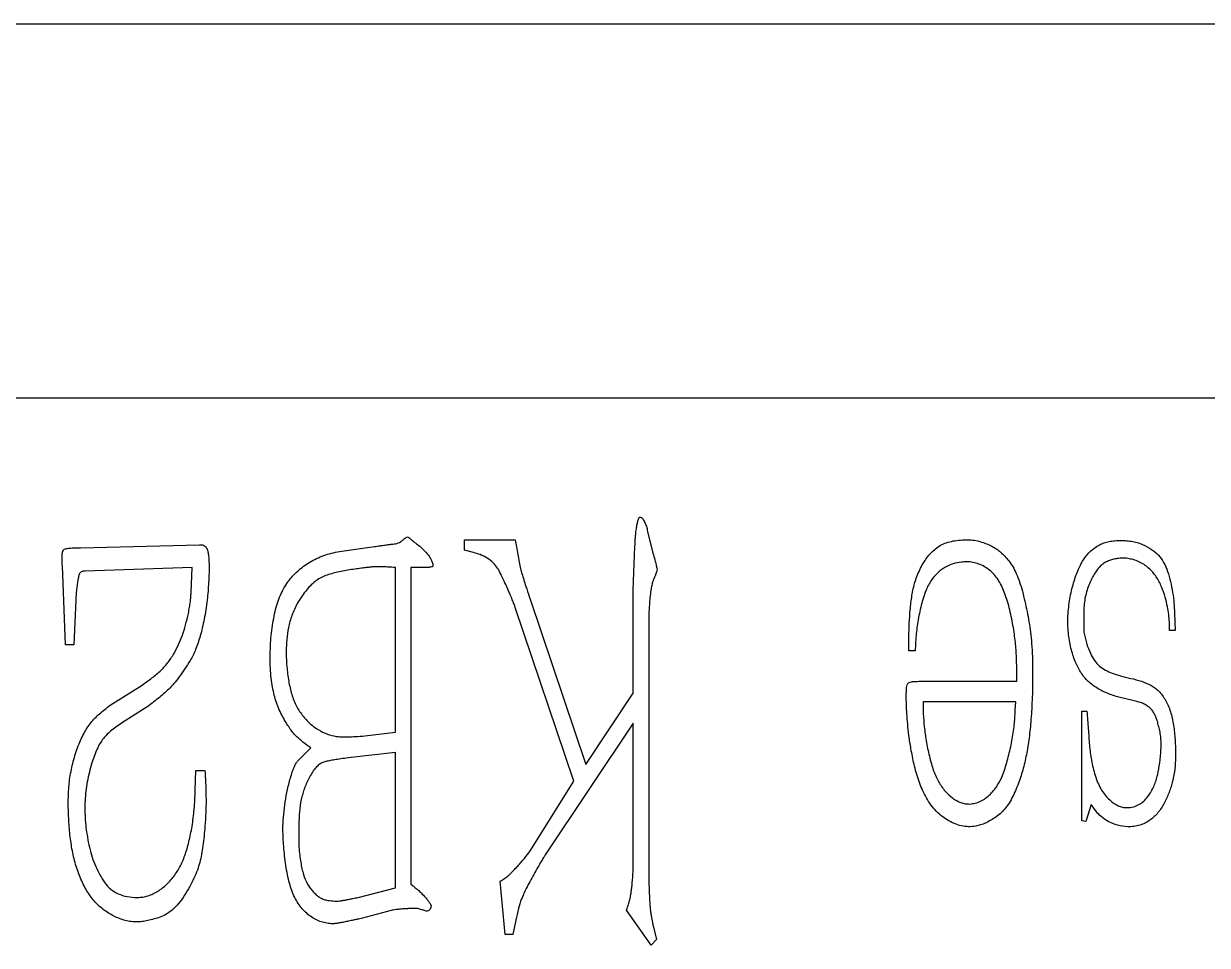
# Model space of a CAD drawing. Header units: millimetres. Extents: x 0 to 210, y 0 to 297.
# Drawn here: x 112.72 to 122.68, y 138.69 to 146.44 of the extents above; entities that cross this region are included whole.
import ezdxf

# ---------------------------------------------------------------- set-up
doc = ezdxf.new("R2010")
doc.units = ezdxf.units.MM

msp = doc.modelspace()

# ---------------------------------------------------------------- linework, layer by layer
at = {"color": 7, "linetype": 'Continuous', "lineweight": 25}
for p, q in [((76.3321, 146.439), (137.2821, 146.439)), ((76.3321, 143.2931), (137.2821, 143.2931)), ((117.9699, 142.1679), (118.0154, 141.9866)), ((116.4291, 142.0978), (116.8572, 142.0978)), ((116.4291, 142.012), (116.4291, 142.0978)), ((113.1998, 142.0321), (114.2014, 142.0575)), ((115.3805, 142.0016), (115.6728, 142.0418)), ((116.5051, 141.9919), (116.4291, 142.012)), ((117.8491, 141.6794), (117.864, 142.0418)), ((113.0738, 141.2162), (113.0484, 141.8807)), ((114.141, 141.8658), (113.2401, 141.836)), ((114.1305, 141.6548), (114.141, 141.8658)), ((115.8488, 140.4816), (115.8488, 141.8658)), ((115.9801, 141.8658), (115.9801, 139.2026)), ((116.1255, 141.8658), (115.9801, 141.8658)), ((117.8491, 140.809), (117.8491, 141.6794)), ((113.164, 141.6548), (113.1439, 141.2162)), ((116.9832, 141.5988), (117.4515, 140.2094)), ((117.3509, 140.0685), (116.8572, 141.5287)), ((122.4014, 141.4832), (122.4066, 141.3371)), ((117.9796, 141.2871), (117.9796, 139.3234)), ((120.2266, 141.2766), (120.2214, 141.1663)), ((122.4066, 141.3371), (122.3611, 141.3371)), ((113.1439, 141.2162), (113.0738, 141.2162)), ((120.2214, 141.1663), (120.1662, 141.1663)), ((120.2617, 140.9097), (121.0768, 140.9097)), ((113.4511, 140.7083), (113.698, 140.8642)), ((117.4515, 140.2094), (117.8491, 140.809)), ((122.074, 140.7434), (121.9233, 140.7785)), ((113.7532, 140.6882), (113.5466, 140.557)), ((121.0671, 140.7382), (120.287, 140.7382)), ((121.0619, 140.6681), (121.0671, 140.7382)), ((121.6213, 140.6576), (121.666, 140.6576)), ((121.6213, 139.7366), (121.6213, 140.6576)), ((115.5923, 140.4511), (115.8488, 140.4816)), ((117.8491, 140.557), (117.1092, 139.4495)), ((117.8491, 139.3943), (117.8491, 140.557)), ((115.0337, 140.2452), (115.1388, 140.3504)), ((115.8488, 140.3101), (115.4513, 140.2653)), ((115.8488, 139.1728), (115.8488, 140.3101)), ((114.1663, 139.9931), (114.1708, 140.1594)), ((114.1708, 140.1594), (114.2469, 140.1594)), ((116.9929, 139.5002), (117.3509, 140.0685)), ((121.7018, 139.8723), (121.6563, 139.7314)), ((121.7466, 139.8119), (121.7018, 139.8723)), ((121.6563, 139.7314), (121.6213, 139.7366)), ((116.7714, 138.7797), (116.7311, 139.228)), ((115.5371, 139.0922), (115.8488, 139.1728)), ((115.8138, 138.9811), (115.5617, 138.9162)), ((117.9997, 138.6895), (117.7939, 138.9863)), ((116.8624, 138.9005), (116.837, 138.7797)), ((116.837, 138.7797), (116.7714, 138.7797)), ((118.0251, 138.82), (118.0452, 138.7395)), ((118.0452, 138.7395), (117.9997, 138.6895))]:
    msp.add_line(p, q, dxfattribs=at)
for points, knots in [([(117.864, 142.0418), (117.8648, 142.063), (117.8664, 142.1021), (117.8707, 142.156), (117.8767, 142.2007), (117.8828, 142.2359), (117.8907, 142.2622), (117.8959, 142.2783), (117.9021, 142.2908), (117.9076, 142.2892), (117.9095, 142.2887)], [0, 0, 0, 0, 0.245354, 0.453672, 0.628203, 0.766181, 0.871135, 0.938632, 0.979612, 1, 1, 1, 1]), ([(117.9095, 142.2887), (117.9117, 142.288), (117.9173, 142.2863), (117.9285, 142.28), (117.9402, 142.2598), (117.9533, 142.2308), (117.9656, 142.1984), (117.9686, 142.1766), (117.9699, 142.1679)], [0, 0, 0, 0, 0.050311, 0.123987, 0.268252, 0.531606, 0.811678, 1, 1, 1, 1]), ([(115.6728, 142.0418), (115.6885, 142.0445), (115.7179, 142.0496), (115.7595, 142.0537), (115.7948, 142.0601), (115.8325, 142.0627), (115.8725, 142.07), (115.9085, 142.0907), (115.9275, 142.1131), (115.9405, 142.1203), (115.9443, 142.1224)], [0, 0, 0, 0, 0.164115, 0.309312, 0.431567, 0.534991, 0.701031, 0.847521, 0.954995, 1, 1, 1, 1]), ([(115.9443, 142.1224), (115.9481, 142.1228), (115.9579, 142.1239), (115.9689, 142.1134), (115.9808, 142.102), (115.9967, 142.09), (116.0165, 142.0731), (116.0498, 142.0489), (116.0885, 142.0153), (116.1251, 141.9731), (116.1485, 141.9366), (116.1616, 141.9073), (116.164, 141.8892), (116.1653, 141.8742), (116.1466, 141.8692), (116.1342, 141.8672), (116.1255, 141.8658)], [0, 0, 0, 0, 0.0291719, 0.0739444, 0.1083513, 0.1608968, 0.2286303, 0.3118711, 0.4827476, 0.6289309, 0.7460229, 0.8236687, 0.8729069, 0.8963254, 0.9267662, 1, 1, 1, 1]), ([(116.8572, 142.0978), (116.8607, 142.0784), (116.868, 142.0382), (116.878, 141.9766), (116.8885, 141.9145), (116.9005, 141.8608), (116.9145, 141.8099), (116.9321, 141.7549), (116.955, 141.6824), (116.9731, 141.6286), (116.9832, 141.5988)], [0, 0, 0, 0, 0.1146138, 0.2377785, 0.3626132, 0.4812094, 0.5576992, 0.6697755, 0.8170564, 1, 1, 1, 1]), ([(120.1662, 141.1663), (120.1666, 141.2058), (120.1672, 141.2831), (120.1709, 141.398), (120.1779, 141.5131), (120.1923, 141.6303), (120.217, 141.7494), (120.2563, 141.8433), (120.2944, 141.9129), (120.3267, 141.9592), (120.3627, 141.9987), (120.4018, 142.0334), (120.4465, 142.0608), (120.4982, 142.0801), (120.5561, 142.0937), (120.5975, 142.0964), (120.6189, 142.0978)], [0, 0, 0, 0, 0.102437, 0.200409, 0.297896, 0.401132, 0.506153, 0.611905, 0.663525, 0.711604, 0.757668, 0.801968, 0.846493, 0.892791, 0.944359, 1, 1, 1, 1]), ([(120.6189, 142.0978), (120.6376, 142.0984), (120.6755, 142.0997), (120.735, 142.0939), (120.7993, 142.0755), (120.856, 142.0508), (120.9046, 142.0238), (120.94, 141.9944), (120.9761, 141.9612), (121.0108, 141.9208), (121.0447, 141.8727), (121.0724, 141.8127), (121.1008, 141.7443), (121.1313, 141.6378), (121.1634, 141.4964), (121.189, 141.3491), (121.2018, 141.2221), (121.2075, 141.1121), (121.2094, 140.9878), (121.2086, 140.9), (121.2081, 140.8538)], [0, 0, 0, 0, 0.036151, 0.073462, 0.115438, 0.165307, 0.193166, 0.222672, 0.254384, 0.288208, 0.32564, 0.368103, 0.415896, 0.469262, 0.58255, 0.696887, 0.758896, 0.82985, 0.910352, 1, 1, 1, 1]), ([(121.5049, 141.4579), (121.5095, 141.5065), (121.5183, 141.601), (121.5454, 141.7141), (121.5716, 141.7963), (121.5922, 141.8504), (121.6153, 141.8975), (121.6472, 141.9502), (121.6934, 142.0054), (121.7498, 142.047), (121.7996, 142.0718), (121.8423, 142.0828), (121.8886, 142.0919), (121.9213, 142.0923), (121.9382, 142.0925)], [0, 0, 0, 0, 0.171432, 0.332808, 0.407082, 0.474531, 0.535833, 0.591087, 0.690806, 0.786324, 0.834747, 0.885596, 0.940572, 1, 1, 1, 1]), ([(121.9382, 142.0925), (121.9554, 142.093), (121.9894, 142.0939), (122.039, 142.0873), (122.087, 142.0773), (122.1449, 142.0558), (122.2075, 142.0224), (122.2703, 141.9726), (122.314, 141.9078), (122.3457, 141.8321), (122.369, 141.747), (122.3875, 141.6578), (122.3989, 141.5693), (122.4006, 141.5111), (122.4014, 141.4832)], [0, 0, 0, 0, 0.058827, 0.116354, 0.171375, 0.22666, 0.327364, 0.413927, 0.498369, 0.592294, 0.694295, 0.800469, 0.904418, 1, 1, 1, 1]), ([(113.0484, 141.8807), (113.0475, 141.8937), (113.0461, 141.9162), (113.0453, 141.9461), (113.0453, 141.9669), (113.0456, 141.9838), (113.051, 141.9984), (113.0561, 142.0155), (113.0757, 142.0251), (113.1039, 142.0282), (113.1468, 142.0326), (113.1804, 142.0323), (113.1998, 142.0321)], [0, 0, 0, 0, 0.138502, 0.24224, 0.319353, 0.361981, 0.420056, 0.48785, 0.540295, 0.640426, 0.792575, 1, 1, 1, 1]), ([(114.2014, 142.0575), (114.2136, 142.0575), (114.2376, 142.0576), (114.2622, 142.0337), (114.2725, 142.0045), (114.2776, 141.9702), (114.2811, 141.9246), (114.2828, 141.8462), (114.2792, 141.7346), (114.2712, 141.6425), (114.267, 141.5943)], [0, 0, 0, 0, 0.069547, 0.137082, 0.184508, 0.251595, 0.341431, 0.454491, 0.714396, 1, 1, 1, 1]), ([(114.7965, 141.161), (114.7978, 141.1914), (114.8001, 141.2504), (114.8081, 141.3366), (114.8213, 141.4179), (114.8361, 141.4946), (114.8565, 141.5659), (114.8806, 141.6315), (114.91, 141.6913), (114.9445, 141.7452), (114.9834, 141.7941), (115.0274, 141.8378), (115.0758, 141.8773), (115.1291, 141.9124), (115.1861, 141.943), (115.2476, 141.9676), (115.3123, 141.9881), (115.3575, 141.997), (115.3805, 142.0016)], [0, 0, 0, 0, 0.080699, 0.157022, 0.229906, 0.299354, 0.364604, 0.426696, 0.484902, 0.54135, 0.596344, 0.650535, 0.705944, 0.762198, 0.819832, 0.877616, 0.937799, 1, 1, 1, 1]), ([(116.8572, 141.5287), (116.854, 141.5385), (116.8467, 141.5612), (116.8314, 141.5987), (116.8119, 141.6452), (116.7894, 141.6972), (116.7664, 141.7492), (116.7435, 141.7941), (116.7261, 141.8313), (116.7054, 141.8689), (116.6724, 141.9087), (116.6212, 141.9454), (116.565, 141.9762), (116.5243, 141.9869), (116.5051, 141.9919)], [0, 0, 0, 0, 0.050107, 0.116878, 0.198823, 0.297091, 0.394737, 0.477593, 0.544096, 0.595951, 0.687715, 0.794732, 0.903217, 1, 1, 1, 1]), ([(118.0154, 141.9866), (118.0207, 141.968), (118.0301, 141.9357), (118.0402, 141.8938), (118.047, 141.8668), (118.052, 141.8466), (118.0441, 141.8239), (118.0331, 141.794), (118.0176, 141.7604), (118.0069, 141.7235), (117.9981, 141.6807), (117.9918, 141.6273), (117.986, 141.5673), (117.9829, 141.5143), (117.9807, 141.4663), (117.9804, 141.4178), (117.9793, 141.3567), (117.9795, 141.3117), (117.9796, 141.2871)], [0, 0, 0, 0, 0.081452, 0.14182, 0.180627, 0.199712, 0.227617, 0.277925, 0.335606, 0.382585, 0.439194, 0.519361, 0.608647, 0.692475, 0.742717, 0.810703, 0.896465, 1, 1, 1, 1]), ([(115.8488, 141.8658), (115.8272, 141.8674), (115.7875, 141.8704), (115.7335, 141.8728), (115.6905, 141.8728), (115.6553, 141.8717), (115.6212, 141.8666), (115.5815, 141.8631), (115.5332, 141.8553), (115.4591, 141.847), (115.3673, 141.8291), (115.2791, 141.8063), (115.2157, 141.7779), (115.1715, 141.7483), (115.1292, 141.7106), (115.0786, 141.6492), (115.0225, 141.5688), (114.977, 141.4656), (114.9469, 141.364), (114.9339, 141.2626), (114.9294, 141.1633), (114.9318, 141.0979), (114.933, 141.0656)], [0, 0, 0, 0, 0.044908, 0.082532, 0.111885, 0.134052, 0.155322, 0.183301, 0.216583, 0.256568, 0.337772, 0.410135, 0.444699, 0.48112, 0.51978, 0.561783, 0.645622, 0.72191, 0.794272, 0.864477, 0.933037, 1, 1, 1, 1]), ([(120.6092, 141.9113), (120.5856, 141.9077), (120.5369, 141.9003), (120.4683, 141.8674), (120.4054, 141.8204), (120.3601, 141.7685), (120.3299, 141.7172), (120.3083, 141.6692), (120.2895, 141.6119), (120.2649, 141.5254), (120.2411, 141.4129), (120.2314, 141.3212), (120.2266, 141.2766)], [0, 0, 0, 0, 0.08851, 0.18185, 0.278758, 0.378865, 0.434739, 0.499587, 0.573721, 0.658153, 0.833552, 1, 1, 1, 1]), ([(121.0768, 140.9097), (121.0762, 140.9552), (121.075, 141.0432), (121.071, 141.1753), (121.0559, 141.3114), (121.0348, 141.4293), (121.0132, 141.5266), (120.9927, 141.5951), (120.9715, 141.6577), (120.9481, 141.7145), (120.9196, 141.7642), (120.8864, 141.8078), (120.8474, 141.8443), (120.804, 141.8744), (120.7572, 141.8969), (120.7084, 141.9102), (120.6588, 141.9161), (120.6259, 141.9129), (120.6092, 141.9113)], [0, 0, 0, 0, 0.110128, 0.213106, 0.319622, 0.4412, 0.502942, 0.560634, 0.614105, 0.66317, 0.708994, 0.752322, 0.795313, 0.837707, 0.879693, 0.920276, 0.959614, 1, 1, 1, 1]), ([(121.9233, 141.9411), (121.9096, 141.9391), (121.8831, 141.9351), (121.846, 141.9227), (121.8126, 141.9066), (121.7834, 141.8839), (121.7566, 141.8555), (121.7324, 141.8199), (121.7084, 141.7778), (121.6859, 141.7294), (121.6656, 141.6763), (121.6508, 141.6198), (121.6419, 141.5611), (121.6387, 141.5019), (121.6384, 141.4454), (121.6384, 141.3945), (121.6386, 141.3509), (121.6405, 141.3244), (121.6414, 141.3124)], [0, 0, 0, 0, 0.0548657, 0.1054565, 0.1537384, 0.2006542, 0.2506416, 0.3070055, 0.3703083, 0.4418747, 0.5173457, 0.5944768, 0.671932, 0.7515822, 0.8281429, 0.8948827, 0.9527976, 1, 1, 1, 1]), ([(122.3611, 141.3371), (122.3606, 141.3609), (122.3596, 141.4057), (122.3547, 141.4724), (122.3417, 141.5417), (122.3248, 141.6201), (122.2947, 141.7055), (122.2579, 141.7758), (122.2196, 141.8279), (122.1851, 141.8622), (122.1458, 141.8918), (122.1021, 141.915), (122.0569, 141.9333), (122.0112, 141.9424), (121.9667, 141.9475), (121.9377, 141.9433), (121.9233, 141.9411)], [0, 0, 0, 0, 0.084298, 0.158278, 0.235763, 0.333058, 0.441041, 0.554519, 0.611568, 0.668664, 0.725713, 0.784622, 0.842972, 0.896855, 0.948823, 1, 1, 1, 1]), ([(113.2401, 141.836), (113.2285, 141.8353), (113.2082, 141.8342), (113.1887, 141.8129), (113.1843, 141.787), (113.1766, 141.755), (113.1709, 141.7092), (113.1665, 141.6744), (113.164, 141.6548)], [0, 0, 0, 0, 0.154318, 0.271043, 0.363562, 0.514515, 0.726384, 1, 1, 1, 1]), ([(113.698, 140.8642), (113.7294, 140.8856), (113.7891, 140.9261), (113.8687, 140.9922), (113.9356, 141.0619), (113.9861, 141.139), (114.0254, 141.2183), (114.0602, 141.298), (114.0865, 141.3857), (114.1052, 141.4644), (114.118, 141.5305), (114.1244, 141.5766), (114.1296, 141.6174), (114.1302, 141.6428), (114.1305, 141.6548)], [0, 0, 0, 0, 0.121131, 0.2296875, 0.3294775, 0.4277139, 0.5219775, 0.6114572, 0.7044365, 0.8136015, 0.8692379, 0.9188806, 0.9619326, 1, 1, 1, 1]), ([(114.267, 141.5943), (114.2633, 141.5662), (114.2561, 141.512), (114.2416, 141.434), (114.226, 141.3616), (114.2092, 141.2948), (114.1906, 141.2341), (114.1703, 141.1794), (114.1492, 141.1299), (114.1176, 141.0738), (114.0774, 141.0128), (114.0317, 140.9469), (113.9876, 140.8911), (113.9301, 140.8296), (113.8522, 140.7625), (113.7868, 140.7134), (113.7532, 140.6882)], [0, 0, 0, 0, 0.078821, 0.151836, 0.22038, 0.284536, 0.343081, 0.396836, 0.446624, 0.492374, 0.575325, 0.649671, 0.715034, 0.772694, 0.883274, 1, 1, 1, 1]), ([(121.9233, 140.7785), (121.8898, 140.7893), (121.8259, 140.8101), (121.7398, 140.8569), (121.6654, 140.9135), (121.618, 140.9751), (121.5866, 141.0305), (121.5645, 141.078), (121.5466, 141.1317), (121.5241, 141.2113), (121.5053, 141.3208), (121.5051, 141.411), (121.5049, 141.4579)], [0, 0, 0, 0, 0.120925, 0.230746, 0.335461, 0.440175, 0.495335, 0.554648, 0.61983, 0.689963, 0.839137, 1, 1, 1, 1]), ([(121.6414, 141.3124), (121.6483, 141.2824), (121.6614, 141.2255), (121.6917, 141.1489), (121.7249, 141.0842), (121.77, 141.0369), (121.8209, 141.0016), (121.8807, 140.9752), (121.9521, 140.9526), (122.0351, 140.9347), (122.1213, 140.9121), (122.1902, 140.8855), (122.2384, 140.8553), (122.2706, 140.8262), (122.3008, 140.7916), (122.3273, 140.7505), (122.3505, 140.7043), (122.3687, 140.6533), (122.3839, 140.5983), (122.398, 140.5199), (122.4078, 140.4217), (122.41, 140.3434), (122.4111, 140.3056)], [0, 0, 0, 0, 0.065637, 0.124153, 0.175128, 0.219341, 0.261946, 0.306257, 0.358008, 0.421204, 0.487114, 0.547894, 0.577423, 0.607813, 0.640096, 0.674908, 0.711618, 0.749987, 0.790071, 0.833176, 0.91944, 1, 1, 1, 1]), ([(115.1388, 140.3504), (115.1162, 140.3659), (115.0751, 140.3939), (115.0287, 140.4332), (114.9954, 140.4667), (114.9709, 140.4999), (114.9429, 140.5404), (114.9032, 140.6064), (114.8559, 140.7004), (114.8258, 140.8063), (114.8075, 140.8995), (114.8003, 140.9794), (114.7954, 141.0675), (114.7962, 141.129), (114.7965, 141.161)], [0, 0, 0, 0, 0.089182, 0.161357, 0.197336, 0.24224, 0.295102, 0.357425, 0.49214, 0.635468, 0.71355, 0.800413, 0.895826, 1, 1, 1, 1]), ([(114.933, 141.0656), (114.937, 141.0237), (114.9447, 140.9432), (114.9673, 140.8283), (115.0019, 140.724), (115.0552, 140.6345), (115.1203, 140.5593), (115.1957, 140.5028), (115.2731, 140.465), (115.3391, 140.4465), (115.3961, 140.4421), (115.4501, 140.4415), (115.517, 140.445), (115.5657, 140.4489), (115.5923, 140.4511)], [0, 0, 0, 0, 0.119844, 0.2305, 0.333399, 0.431263, 0.525685, 0.615282, 0.698026, 0.769895, 0.809042, 0.860792, 0.923942, 1, 1, 1, 1]), ([(120.73, 139.6911), (120.7099, 139.6887), (120.6698, 139.6841), (120.6086, 139.6924), (120.5484, 139.7125), (120.4892, 139.7429), (120.4343, 139.783), (120.3837, 139.8296), (120.3415, 139.8845), (120.2943, 139.9658), (120.2474, 140.0747), (120.211, 140.2087), (120.1858, 140.3354), (120.1683, 140.4485), (120.1581, 140.5467), (120.1509, 140.6332), (120.1473, 140.714), (120.1456, 140.779), (120.1466, 140.8271), (120.148, 140.8561), (120.1528, 140.8764), (120.1572, 140.8929), (120.1723, 140.9009), (120.1933, 140.9067), (120.2244, 140.9085), (120.2483, 140.9093), (120.2617, 140.9097)], [0, 0, 0, 0, 0.037801, 0.075322, 0.114471, 0.156308, 0.199319, 0.241463, 0.284567, 0.328386, 0.41718, 0.505719, 0.587865, 0.65895, 0.719802, 0.772559, 0.821481, 0.871287, 0.894097, 0.911837, 0.925164, 0.93372, 0.94211, 0.955216, 0.974851, 1, 1, 1, 1]), ([(121.2081, 140.8538), (121.2069, 140.8197), (121.2045, 140.7541), (121.2007, 140.6593), (121.1934, 140.5718), (121.1844, 140.4666), (121.1666, 140.3465), (121.1404, 140.2107), (121.1019, 140.0822), (121.0614, 139.9782), (121.0205, 139.8998), (120.9855, 139.848), (120.9466, 139.8038), (120.9029, 139.7691), (120.8581, 139.7411), (120.8147, 139.7179), (120.7722, 139.7007), (120.7438, 139.6942), (120.73, 139.6911)], [0, 0, 0, 0, 0.0758185, 0.1461344, 0.2110326, 0.2710176, 0.3810637, 0.4809581, 0.5784286, 0.6791766, 0.7286585, 0.7748308, 0.8179121, 0.8591988, 0.8984771, 0.9353371, 0.9686122, 1, 1, 1, 1]), ([(113.1088, 140.0841), (113.1168, 140.1291), (113.1329, 140.2197), (113.1675, 140.3288), (113.1998, 140.4118), (113.2268, 140.4673), (113.2556, 140.5165), (113.2974, 140.5747), (113.3611, 140.6408), (113.4201, 140.6851), (113.4511, 140.7083)], [0, 0, 0, 0, 0.186365, 0.37551, 0.466192, 0.549739, 0.62757, 0.698855, 0.841761, 1, 1, 1, 1]), ([(120.287, 140.7382), (120.2874, 140.7039), (120.2882, 140.6334), (120.2969, 140.5238), (120.3123, 140.405), (120.3342, 140.3013), (120.356, 140.2174), (120.3744, 140.1591), (120.3961, 140.1079), (120.4262, 140.049), (120.4696, 139.986), (120.5234, 139.936), (120.5691, 139.9053), (120.605, 139.8894), (120.6417, 139.8791), (120.6668, 139.8781), (120.6793, 139.8775)], [0, 0, 0, 0, 0.100154, 0.205666, 0.320598, 0.449523, 0.514818, 0.573559, 0.627866, 0.676869, 0.766448, 0.849622, 0.88947, 0.926821, 0.963605, 1, 1, 1, 1]), ([(120.6793, 139.8775), (120.6951, 139.8794), (120.7264, 139.8832), (120.7721, 139.8995), (120.8143, 139.9264), (120.8547, 139.9607), (120.8907, 140.0026), (120.9234, 140.0502), (120.9508, 140.1038), (120.9802, 140.1841), (121.0099, 140.2919), (121.0344, 140.403), (121.0476, 140.4925), (121.0564, 140.5553), (121.0609, 140.6133), (121.0616, 140.6504), (121.0619, 140.6681)], [0, 0, 0, 0, 0.050171, 0.099428, 0.152037, 0.20783, 0.266356, 0.326349, 0.390018, 0.456483, 0.596391, 0.743557, 0.815973, 0.882605, 0.944135, 1, 1, 1, 1]), ([(122.2656, 140.542), (122.2624, 140.5564), (122.2561, 140.5835), (122.2403, 140.6199), (122.2247, 140.6522), (122.2038, 140.6786), (122.1783, 140.6996), (122.1486, 140.718), (122.1133, 140.7327), (122.0875, 140.7397), (122.074, 140.7434)], [0, 0, 0, 0, 0.14766, 0.280248, 0.399029, 0.507797, 0.616219, 0.730941, 0.858904, 1, 1, 1, 1]), ([(121.666, 140.6576), (121.6695, 140.6079), (121.6761, 140.5132), (121.6858, 140.3757), (121.7005, 140.2448), (121.7271, 140.1404), (121.7536, 140.0602), (121.7803, 140.007), (121.8103, 139.9593), (121.8465, 139.9202), (121.884, 139.8878), (121.9229, 139.8642), (121.9631, 139.8495), (121.9903, 139.8478), (122.0039, 139.847)], [0, 0, 0, 0, 0.157032, 0.299222, 0.43426, 0.571414, 0.6378, 0.6998, 0.758674, 0.81468, 0.866928, 0.914345, 0.957445, 1, 1, 1, 1]), ([(113.5466, 140.557), (113.53, 140.546), (113.4983, 140.5249), (113.4545, 140.4913), (113.4171, 140.4564), (113.3849, 140.4188), (113.3557, 140.3753), (113.3318, 140.321), (113.3065, 140.2571), (113.277, 140.1577), (113.2465, 140.0264), (113.2349, 139.8643), (113.2411, 139.7), (113.2601, 139.591), (113.2699, 139.5352)], [0, 0, 0, 0, 0.0529678, 0.1016446, 0.1471468, 0.1890051, 0.2335108, 0.2863081, 0.3467688, 0.4168237, 0.5627532, 0.7050999, 0.8491126, 1, 1, 1, 1]), ([(122.0039, 139.847), (122.0215, 139.8485), (122.0557, 139.8516), (122.1031, 139.8717), (122.1454, 139.9), (122.1897, 139.9532), (122.2325, 140.0273), (122.2632, 140.125), (122.2789, 140.2279), (122.2876, 140.3171), (122.2906, 140.3907), (122.2863, 140.444), (122.2797, 140.4947), (122.2703, 140.5265), (122.2656, 140.542)], [0, 0, 0, 0, 0.063593, 0.123714, 0.183835, 0.246272, 0.37199, 0.491154, 0.614314, 0.74801, 0.815484, 0.880392, 0.941315, 1, 1, 1, 1]), ([(122.4111, 140.3056), (122.4108, 140.2837), (122.4102, 140.2414), (122.4061, 140.1803), (122.3975, 140.1242), (122.3841, 140.0554), (122.3574, 139.9754), (122.3185, 139.8847), (122.2663, 139.8035), (122.2084, 139.7491), (122.1552, 139.7158), (122.1099, 139.6985), (122.0605, 139.688), (122.026, 139.6866), (122.0083, 139.6859)], [0, 0, 0, 0, 0.079839, 0.1544141, 0.223169, 0.2870291, 0.4098033, 0.529987, 0.6464615, 0.7594073, 0.8168086, 0.8742458, 0.9354416, 1, 1, 1, 1]), ([(114.9024, 139.6911), (114.9046, 139.7249), (114.9089, 139.7933), (114.9218, 139.8966), (114.941, 140.0027), (114.9639, 140.0905), (114.9849, 140.1563), (115.0008, 140.1956), (115.015, 140.2257), (115.0282, 140.2395), (115.0337, 140.2452)], [0, 0, 0, 0, 0.176542, 0.356548, 0.542164, 0.737474, 0.828769, 0.901371, 0.958714, 1, 1, 1, 1]), ([(115.4513, 140.2653), (115.4309, 140.2627), (115.3926, 140.2576), (115.3393, 140.2498), (115.2944, 140.2412), (115.2558, 140.2339), (115.2215, 140.2202), (115.1915, 140.1967), (115.1635, 140.1652), (115.1296, 140.1118), (115.0925, 140.0374), (115.0614, 139.9405), (115.0412, 139.8384), (115.0373, 139.7314), (115.0384, 139.6232), (115.0382, 139.5509), (115.0382, 139.5151)], [0, 0, 0, 0, 0.062413, 0.117358, 0.163375, 0.201259, 0.236424, 0.274143, 0.315804, 0.363718, 0.465603, 0.567228, 0.67168, 0.780477, 0.89137, 1, 1, 1, 1]), ([(113.6674, 138.8856), (113.6499, 138.8869), (113.6154, 138.8895), (113.5647, 138.9013), (113.5156, 138.9183), (113.4529, 138.9485), (113.3796, 138.996), (113.3172, 139.0584), (113.2741, 139.1154), (113.2437, 139.164), (113.2167, 139.2182), (113.1829, 139.297), (113.1475, 139.4016), (113.122, 139.5337), (113.1056, 139.6708), (113.0981, 139.811), (113.0967, 139.9499), (113.1049, 140.0404), (113.1088, 140.0841)], [0, 0, 0, 0, 0.035674, 0.07049, 0.105932, 0.141317, 0.212343, 0.282982, 0.319899, 0.35817, 0.399672, 0.443285, 0.533085, 0.624182, 0.717145, 0.814667, 0.910508, 1, 1, 1, 1]), ([(114.2469, 140.1594), (114.2484, 140.1353), (114.2514, 140.0894), (114.2545, 140.0237), (114.2558, 139.9648), (114.2571, 139.8929), (114.2551, 139.8023), (114.2497, 139.7294), (114.2469, 139.6911)], [0, 0, 0, 0, 0.15459, 0.294714, 0.420417, 0.531775, 0.754521, 1, 1, 1, 1]), ([(113.6577, 139.0922), (113.6726, 139.0921), (113.7024, 139.0918), (113.7468, 139.0985), (113.7899, 139.1126), (113.8466, 139.1382), (113.9121, 139.1858), (113.981, 139.2576), (114.0379, 139.3454), (114.0817, 139.447), (114.1146, 139.5628), (114.1413, 139.6927), (114.1589, 139.8381), (114.1638, 139.9399), (114.1663, 139.9931)], [0, 0, 0, 0, 0.039111, 0.07801, 0.116969, 0.157802, 0.240617, 0.32728, 0.417666, 0.513093, 0.616412, 0.732859, 0.860265, 1, 1, 1, 1]), ([(122.0083, 139.6859), (121.9794, 139.6892), (121.9226, 139.6957), (121.8474, 139.7281), (121.7861, 139.765), (121.7584, 139.7978), (121.7466, 139.8119)], [0, 0, 0, 0, 0.291036, 0.57109, 0.816244, 1, 1, 1, 1]), ([(114.2469, 139.6911), (114.2449, 139.6627), (114.2411, 139.6079), (114.2311, 139.5288), (114.2196, 139.4555), (114.2045, 139.3866), (114.1842, 139.3192), (114.1552, 139.2514), (114.1191, 139.1808), (114.0765, 139.11), (114.0296, 139.0432), (113.9771, 138.9889), (113.9221, 138.9474), (113.8636, 138.9228), (113.8074, 138.9074), (113.7562, 138.8954), (113.7102, 138.887), (113.6811, 138.8861), (113.6674, 138.8856)], [0, 0, 0, 0, 0.077408, 0.149697, 0.216913, 0.279321, 0.341629, 0.408383, 0.479828, 0.557259, 0.633353, 0.701328, 0.762392, 0.819369, 0.872926, 0.920872, 0.962715, 1, 1, 1, 1]), ([(115.3104, 138.8707), (115.2939, 138.8725), (115.261, 138.8761), (115.2126, 138.8895), (115.1667, 138.9119), (115.1228, 138.9407), (115.0828, 138.9768), (115.0463, 139.0183), (115.015, 139.0663), (114.9889, 139.1209), (114.9668, 139.1814), (114.9479, 139.2487), (114.9336, 139.3229), (114.9221, 139.4018), (114.9134, 139.4809), (114.9076, 139.5563), (114.9035, 139.6257), (114.9028, 139.67), (114.9024, 139.6911)], [0, 0, 0, 0, 0.049256, 0.098418, 0.148363, 0.200662, 0.254088, 0.308069, 0.364675, 0.423874, 0.487746, 0.556106, 0.631517, 0.71225, 0.793339, 0.868259, 0.937128, 1, 1, 1, 1]), ([(113.2699, 139.5352), (113.2772, 139.5068), (113.2916, 139.4513), (113.3187, 139.3714), (113.3538, 139.2987), (113.3913, 139.2307), (113.4384, 139.1712), (113.5011, 139.1284), (113.5752, 139.0999), (113.6293, 139.0949), (113.6577, 139.0922)], [0, 0, 0, 0, 0.137638, 0.26844, 0.394567, 0.515665, 0.632315, 0.746085, 0.867037, 1, 1, 1, 1]), ([(115.0382, 139.5151), (115.0398, 139.4927), (115.043, 139.45), (115.0526, 139.3894), (115.0623, 139.3351), (115.079, 139.2732), (115.1065, 139.2046), (115.1485, 139.1473), (115.1867, 139.111), (115.2161, 139.0891), (115.2478, 139.075), (115.2894, 139.0649), (115.3381, 139.0603), (115.385, 139.0627), (115.422, 139.0695), (115.4552, 139.0752), (115.494, 139.0838), (115.5222, 139.0893), (115.5371, 139.0922)], [0, 0, 0, 0, 0.083614, 0.159389, 0.228174, 0.288559, 0.398042, 0.501322, 0.549761, 0.59419, 0.636849, 0.677922, 0.753244, 0.818127, 0.851901, 0.893286, 0.943377, 1, 1, 1, 1]), ([(116.7311, 139.228), (116.7439, 139.2362), (116.7684, 139.2519), (116.7972, 139.2746), (116.821, 139.2946), (116.8407, 139.3162), (116.8655, 139.342), (116.9019, 139.3826), (116.9468, 139.4345), (116.978, 139.479), (116.9929, 139.5002)], [0, 0, 0, 0, 0.12023, 0.229301, 0.289087, 0.365384, 0.459741, 0.57084, 0.796371, 1, 1, 1, 1]), ([(117.1092, 139.4495), (117.1048, 139.4422), (117.0932, 139.4237), (117.0723, 139.3897), (117.0456, 139.342), (117.0134, 139.2855), (116.9798, 139.2262), (116.9507, 139.1708), (116.9283, 139.1226), (116.9041, 139.067), (116.8812, 138.9939), (116.869, 138.9333), (116.8624, 138.9005)], [0, 0, 0, 0, 0.042008, 0.108286, 0.19759, 0.312234, 0.4307, 0.53474, 0.621733, 0.69397, 0.834868, 1, 1, 1, 1]), ([(117.7939, 138.9863), (117.7998, 139.0026), (117.8104, 139.0315), (117.8204, 139.0676), (117.8257, 139.0962), (117.8302, 139.1225), (117.8343, 139.1556), (117.8421, 139.2106), (117.8481, 139.291), (117.8487, 139.3582), (117.8491, 139.3943)], [0, 0, 0, 0, 0.125929, 0.222957, 0.270661, 0.336418, 0.416429, 0.512751, 0.73869, 1, 1, 1, 1]), ([(117.9796, 139.3234), (117.9795, 139.3097), (117.9792, 139.2804), (117.9813, 139.2334), (117.9824, 139.1802), (117.9847, 139.123), (117.9872, 139.0668), (117.9914, 139.0166), (117.9943, 138.9747), (118.0018, 138.93), (118.0113, 138.8792), (118.0204, 138.8399), (118.0251, 138.82)], [0, 0, 0, 0, 0.0809325, 0.1736836, 0.2782015, 0.3960042, 0.5124015, 0.6112661, 0.6939979, 0.7610117, 0.8793371, 1, 1, 1, 1]), ([(115.9801, 139.2026), (115.9923, 139.1932), (116.0144, 139.176), (116.0475, 139.1503), (116.0785, 139.1165), (116.1077, 139.085), (116.1308, 139.0562), (116.1424, 139.037), (116.1503, 139.022), (116.1491, 139.0066), (116.1407, 138.9949), (116.1325, 138.9795), (116.1101, 138.9754), (116.0854, 138.9847), (116.059, 138.9925), (116.0383, 138.9993), (116.0201, 138.9999), (115.9985, 139), (115.9674, 138.9978), (115.9296, 138.9971), (115.8912, 138.9944), (115.8581, 138.9901), (115.8327, 138.9878), (115.8192, 138.983), (115.8138, 138.9811)], [0, 0, 0, 0, 0.074892, 0.135823, 0.203297, 0.29738, 0.344731, 0.381603, 0.407619, 0.424571, 0.453204, 0.477359, 0.504901, 0.553242, 0.605191, 0.63888, 0.658242, 0.693268, 0.744052, 0.809317, 0.877125, 0.93061, 0.972116, 1, 1, 1, 1]), ([(115.5617, 138.9162), (115.554, 138.9141), (115.537, 138.9095), (115.5082, 138.9041), (115.4743, 138.8963), (115.4361, 138.8888), (115.3983, 138.8802), (115.3638, 138.8757), (115.3354, 138.8709), (115.3181, 138.8708), (115.3104, 138.8707)], [0, 0, 0, 0, 0.093331, 0.206535, 0.343764, 0.50156, 0.662211, 0.797852, 0.909583, 1, 1, 1, 1])]:
    msp.add_open_spline(points, degree=3, knots=knots, dxfattribs=at)

doc.saveas('drawing.dxf')
